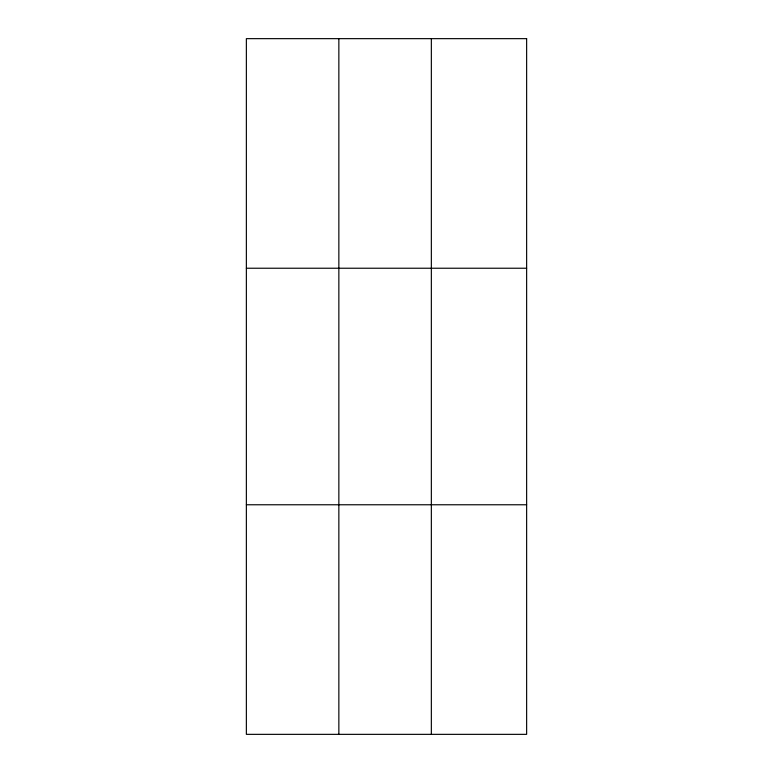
<?xml version="1.0" encoding="UTF-8"?>
<svg xmlns="http://www.w3.org/2000/svg" width="773" height="773" viewBox="0 0 773 773"><rect width="100%" height="100%" fill="white"/><g stroke="black" fill="none" stroke-linecap="round" stroke-linejoin="round"><path stroke-width="1.16" d="M338.854 734.35L338.854 38.65M431.344 734.35L431.344 38.65M246.365 268.231L526.635 268.231M246.365 504.769L526.635 504.769M526.635 38.65L526.635 734.35L246.365 734.35L246.365 38.65L526.635 38.65"/></g></svg>
